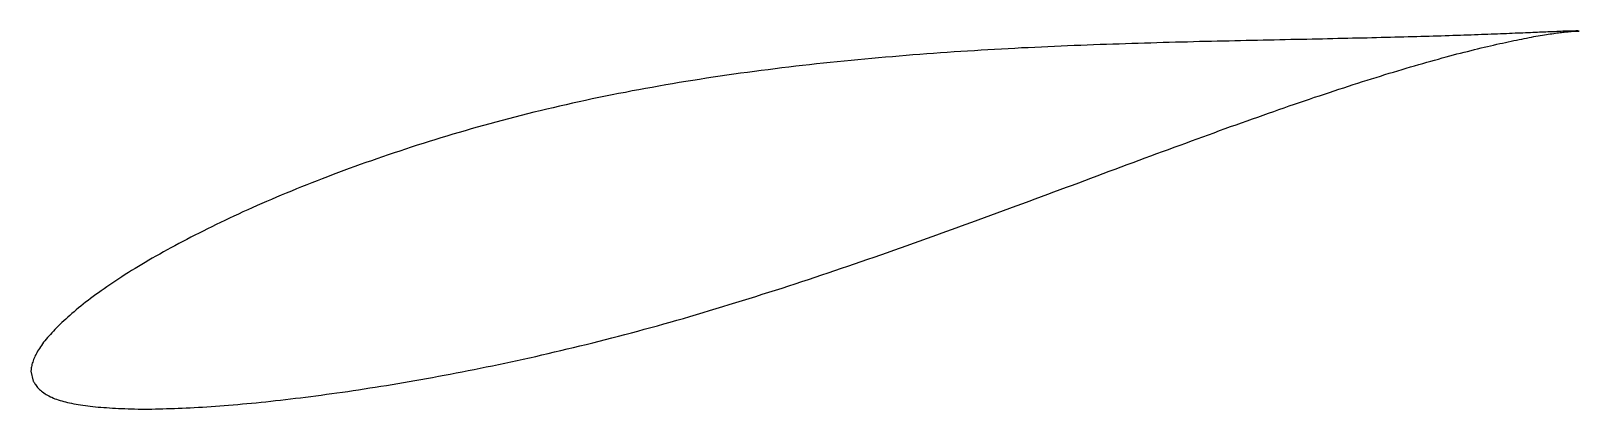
# Model space of a CAD drawing. Header units: metres. Extents: x -41 to 83, y -12 to 19.
import ezdxf

# ---------------------------------------------------------------- set-up
doc = ezdxf.new("R2010")
doc.units = ezdxf.units.M

msp = doc.modelspace()

# ---------------------------------------------------------------- linework, layer by layer
msp.add_lwpolyline([(83.18, 18.82), (83.18, 18.82), (83.17, 18.82), (83.16, 18.82), (83.14, 18.82), (83.12, 18.82), (83.09, 18.83), (83.06, 18.83), (83.02, 18.83), (82.98, 18.83), (82.93, 18.83), (82.88, 18.82), (82.82, 18.82), (82.76, 18.82), (82.7, 18.82), (82.62, 18.82), (82.55, 18.82), (82.47, 18.82), (82.38, 18.81), (82.29, 18.81), (82.19, 18.81), (82.09, 18.8), (81.99, 18.8), (81.88, 18.8), (81.76, 18.79), (81.64, 18.79), (81.52, 18.78), (81.39, 18.78), (81.26, 18.77), (81.12, 18.77), (80.97, 18.76), (80.82, 18.75), (80.67, 18.75), (80.51, 18.74), (80.35, 18.73), (80.18, 18.73), (80.01, 18.72), (79.84, 18.71), (79.65, 18.7), (79.47, 18.7), (79.28, 18.69), (79.08, 18.68), (78.88, 18.67), (78.68, 18.66), (78.47, 18.65), (78.26, 18.64), (78.04, 18.64), (77.81, 18.63), (77.59, 18.62), (77.36, 18.61), (77.12, 18.6), (76.88, 18.59), (76.63, 18.58), (76.38, 18.57), (76.13, 18.56), (75.87, 18.55), (75.61, 18.54), (75.34, 18.53), (75.07, 18.52), (74.79, 18.51), (74.51, 18.5), (74.23, 18.49), (73.94, 18.48), (73.65, 18.47), (73.35, 18.46), (73.05, 18.45), (72.74, 18.44), (72.43, 18.43), (72.12, 18.42), (71.8, 18.41), (71.48, 18.4), (71.15, 18.39), (70.82, 18.38), (70.48, 18.37), (70.15, 18.36), (69.8, 18.36), (69.46, 18.35), (69.11, 18.34), (68.75, 18.33), (68.39, 18.32), (68.03, 18.31), (67.67, 18.3), (67.3, 18.29), (66.92, 18.28), (66.55, 18.27), (66.17, 18.26), (65.78, 18.25), (65.39, 18.24), (65, 18.24), (64.61, 18.23), (64.21, 18.22), (63.8, 18.21), (63.4, 18.2), (62.99, 18.19), (62.58, 18.18), (62.16, 18.17), (61.74, 18.16), (61.32, 18.15), (60.89, 18.15), (60.46, 18.14), (60.03, 18.13), (59.59, 18.12), (59.16, 18.11), (58.71, 18.1), (58.27, 18.09), (57.82, 18.08), (57.37, 18.07), (56.91, 18.06), (56.46, 18.05), (56, 18.04), (55.54, 18.03), (55.07, 18.02), (54.6, 18.01), (54.13, 18), (53.66, 17.99), (53.18, 17.98), (52.7, 17.97), (52.22, 17.95), (51.74, 17.94), (51.25, 17.93), (50.76, 17.92), (50.27, 17.9), (49.77, 17.89), (49.28, 17.87), (48.78, 17.86), (48.28, 17.85), (47.78, 17.83), (47.27, 17.82), (46.77, 17.8), (46.26, 17.78), (45.74, 17.76), (45.23, 17.75), (44.72, 17.73), (44.2, 17.71), (43.68, 17.69), (43.16, 17.67), (42.64, 17.65), (42.11, 17.63), (41.59, 17.6), (41.06, 17.58), (40.53, 17.56), (40, 17.53), (39.47, 17.51), (38.94, 17.48), (38.4, 17.46), (37.87, 17.43), (37.33, 17.4), (36.79, 17.37), (36.25, 17.34), (35.71, 17.31), (35.17, 17.28), (34.62, 17.24), (34.08, 17.21), (33.53, 17.18), (32.99, 17.14), (32.44, 17.1), (31.89, 17.06), (31.34, 17.02), (30.79, 16.98), (30.24, 16.94), (29.69, 16.9), (29.14, 16.86), (28.59, 16.81), (28.04, 16.76), (27.49, 16.72), (26.93, 16.67), (26.38, 16.62), (25.82, 16.57), (25.27, 16.52), (24.72, 16.46), (24.16, 16.41), (23.61, 16.35), (23.05, 16.29), (22.5, 16.24), (21.94, 16.18), (21.39, 16.11), (20.83, 16.05), (20.28, 15.99), (19.72, 15.92), (19.17, 15.86), (18.61, 15.79), (18.06, 15.72), (17.51, 15.65), (16.95, 15.58), (16.4, 15.5), (15.85, 15.43), (15.3, 15.35), (14.75, 15.27), (14.2, 15.19), (13.65, 15.11), (13.1, 15.03), (12.55, 14.94), (12, 14.85), (11.46, 14.77), (10.91, 14.68), (10.37, 14.59), (9.83, 14.49), (9.28, 14.4), (8.74, 14.3), (8.2, 14.21), (7.66, 14.11), (7.13, 14.01), (6.59, 13.9), (6.05, 13.8), (5.52, 13.69), (4.99, 13.59), (4.46, 13.48), (3.93, 13.37), (3.4, 13.25), (2.88, 13.14), (2.35, 13.02), (1.83, 12.91), (1.31, 12.79), (0.79, 12.67), (0.27, 12.55), (-0.25, 12.42), (-0.76, 12.3), (-1.27, 12.17), (-1.78, 12.04), (-2.29, 11.91), (-2.8, 11.78), (-3.3, 11.65), (-3.8, 11.51), (-4.3, 11.38), (-4.8, 11.24), (-5.3, 11.1), (-5.79, 10.96), (-6.28, 10.82), (-6.77, 10.68), (-7.26, 10.53), (-7.74, 10.39), (-8.22, 10.24), (-8.7, 10.1), (-9.18, 9.95), (-9.66, 9.8), (-10.13, 9.65), (-10.6, 9.5), (-11.06, 9.35), (-11.53, 9.19), (-11.99, 9.04), (-12.45, 8.88), (-12.91, 8.73), (-13.36, 8.57), (-13.81, 8.41), (-14.26, 8.26), (-14.71, 8.1), (-15.15, 7.94), (-15.59, 7.78), (-16.03, 7.62), (-16.46, 7.46), (-16.89, 7.3), (-17.32, 7.13), (-17.75, 6.97), (-18.17, 6.81), (-18.59, 6.64), (-19, 6.48), (-19.42, 6.31), (-19.83, 6.15), (-20.23, 5.98), (-20.64, 5.81), (-21.04, 5.65), (-21.43, 5.48), (-21.83, 5.31), (-22.22, 5.14), (-22.6, 4.98), (-22.99, 4.81), (-23.37, 4.64), (-23.74, 4.47), (-24.12, 4.3), (-24.49, 4.13), (-24.85, 3.96), (-25.21, 3.79), (-25.57, 3.62), (-25.93, 3.45), (-26.28, 3.28), (-26.63, 3.11), (-26.97, 2.94), (-27.31, 2.77), (-27.65, 2.6), (-27.98, 2.43), (-28.31, 2.27), (-28.64, 2.1), (-28.96, 1.93), (-29.28, 1.76), (-29.59, 1.59), (-29.91, 1.42), (-30.21, 1.25), (-30.51, 1.09), (-30.81, 0.92), (-31.11, 0.75), (-31.4, 0.58), (-31.69, 0.42), (-31.97, 0.25), (-32.25, 0.09), (-32.52, -0.08), (-32.79, -0.24), (-33.06, -0.41), (-33.32, -0.57), (-33.58, -0.73), (-33.84, -0.9), (-34.09, -1.06), (-34.33, -1.22), (-34.57, -1.38), (-34.81, -1.54), (-35.05, -1.7), (-35.27, -1.86), (-35.5, -2.02), (-35.72, -2.18), (-35.94, -2.33), (-36.15, -2.49), (-36.36, -2.65), (-36.56, -2.8), (-36.76, -2.95), (-36.95, -3.11), (-37.14, -3.26), (-37.33, -3.41), (-37.51, -3.56), (-37.69, -3.71), (-37.86, -3.86), (-38.03, -4.01), (-38.19, -4.15), (-38.35, -4.3), (-38.51, -4.44), (-38.66, -4.58), (-38.81, -4.72), (-38.95, -4.86), (-39.09, -5), (-39.22, -5.13), (-39.35, -5.27), (-39.47, -5.4), (-39.59, -5.53), (-39.71, -5.66), (-39.82, -5.79), (-39.93, -5.92), (-40.03, -6.04), (-40.13, -6.16), (-40.22, -6.29), (-40.31, -6.41), (-40.39, -6.53), (-40.47, -6.65), (-40.55, -6.76), (-40.62, -6.88), (-40.68, -7), (-40.74, -7.11), (-40.8, -7.22), (-40.85, -7.33), (-40.9, -7.44), (-40.94, -7.54), (-40.98, -7.65), (-41.01, -7.75), (-41.04, -7.84), (-41.07, -7.94), (-41.09, -8.03), (-41.11, -8.12), (-41.12, -8.2), (-41.13, -8.28), (-41.14, -8.35), (-41.14, -8.4), (-41.15, -8.45), (-41.15, -8.48), (-40.97, -9.27), (-40.97, -9.28), (-40.96, -9.29), (-40.94, -9.32), (-40.91, -9.36), (-40.87, -9.42), (-40.83, -9.49), (-40.78, -9.56), (-40.73, -9.63), (-40.67, -9.71), (-40.61, -9.79), (-40.54, -9.86), (-40.46, -9.94), (-40.38, -10.01), (-40.3, -10.08), (-40.21, -10.15), (-40.12, -10.22), (-40.02, -10.29), (-39.92, -10.35), (-39.82, -10.41), (-39.71, -10.47), (-39.59, -10.53), (-39.47, -10.58), (-39.35, -10.64), (-39.22, -10.69), (-39.09, -10.74), (-38.96, -10.78), (-38.81, -10.83), (-38.67, -10.87), (-38.52, -10.91), (-38.37, -10.95), (-38.21, -10.99), (-38.04, -11.03), (-37.88, -11.06), (-37.71, -11.1), (-37.53, -11.13), (-37.35, -11.16), (-37.16, -11.19), (-36.98, -11.22), (-36.78, -11.24), (-36.58, -11.27), (-36.38, -11.29), (-36.17, -11.31), (-35.96, -11.34), (-35.75, -11.36), (-35.53, -11.38), (-35.3, -11.4), (-35.07, -11.41), (-34.84, -11.43), (-34.6, -11.45), (-34.36, -11.46), (-34.12, -11.47), (-33.87, -11.48), (-33.61, -11.49), (-33.35, -11.5), (-33.09, -11.51), (-32.83, -11.51), (-32.55, -11.52), (-32.28, -11.52), (-32, -11.52), (-31.72, -11.52), (-31.43, -11.52), (-31.14, -11.51), (-30.85, -11.51), (-30.55, -11.5), (-30.25, -11.49), (-29.94, -11.48), (-29.63, -11.47), (-29.32, -11.46), (-29, -11.45), (-28.68, -11.43), (-28.36, -11.42), (-28.03, -11.4), (-27.69, -11.38), (-27.36, -11.36), (-27.02, -11.34), (-26.67, -11.31), (-26.33, -11.29), (-25.98, -11.26), (-25.62, -11.24), (-25.27, -11.21), (-24.9, -11.18), (-24.54, -11.15), (-24.17, -11.11), (-23.8, -11.08), (-23.43, -11.04), (-23.05, -11.01), (-22.67, -10.97), (-22.28, -10.93), (-21.89, -10.89), (-21.5, -10.84), (-21.11, -10.8), (-20.71, -10.76), (-20.31, -10.71), (-19.9, -10.66), (-19.5, -10.61), (-19.09, -10.56), (-18.67, -10.51), (-18.26, -10.45), (-17.84, -10.4), (-17.42, -10.34), (-16.99, -10.28), (-16.57, -10.22), (-16.14, -10.16), (-15.7, -10.1), (-15.27, -10.03), (-14.83, -9.97), (-14.39, -9.9), (-13.94, -9.83), (-13.5, -9.76), (-13.05, -9.69), (-12.6, -9.62), (-12.14, -9.54), (-11.69, -9.46), (-11.23, -9.39), (-10.77, -9.31), (-10.31, -9.23), (-9.84, -9.14), (-9.37, -9.06), (-8.9, -8.98), (-8.43, -8.89), (-7.96, -8.8), (-7.48, -8.71), (-7, -8.62), (-6.52, -8.53), (-6.04, -8.43), (-5.55, -8.34), (-5.07, -8.24), (-4.58, -8.14), (-4.09, -8.04), (-3.6, -7.94), (-3.1, -7.83), (-2.61, -7.73), (-2.11, -7.62), (-1.61, -7.51), (-1.11, -7.4), (-0.61, -7.29), (-0.11, -7.18), (0.4, -7.06), (0.9, -6.94), (1.41, -6.82), (1.92, -6.7), (2.43, -6.58), (2.94, -6.46), (3.45, -6.33), (3.97, -6.2), (4.48, -6.07), (5, -5.94), (5.51, -5.81), (6.03, -5.68), (6.55, -5.54), (7.07, -5.4), (7.59, -5.26), (8.11, -5.12), (8.63, -4.98), (9.16, -4.83), (9.68, -4.69), (10.2, -4.54), (10.73, -4.39), (11.25, -4.24), (11.78, -4.09), (12.31, -3.93), (12.83, -3.78), (13.36, -3.62), (13.89, -3.46), (14.42, -3.3), (14.94, -3.14), (15.47, -2.98), (16, -2.81), (16.53, -2.65), (17.06, -2.48), (17.59, -2.31), (18.12, -2.15), (18.65, -1.98), (19.18, -1.81), (19.71, -1.63), (20.24, -1.46), (20.77, -1.29), (21.3, -1.11), (21.83, -0.94), (22.36, -0.76), (22.89, -0.58), (23.42, -0.4), (23.95, -0.22), (24.47, -0.04), (25, 0.14), (25.53, 0.32), (26.06, 0.5), (26.58, 0.68), (27.11, 0.87), (27.64, 1.05), (28.16, 1.23), (28.69, 1.42), (29.21, 1.6), (29.73, 1.79), (30.26, 1.98), (30.78, 2.16), (31.3, 2.35), (31.82, 2.54), (32.34, 2.72), (32.86, 2.91), (33.38, 3.1), (33.89, 3.28), (34.41, 3.47), (34.93, 3.66), (35.44, 3.85), (35.95, 4.04), (36.46, 4.22), (36.97, 4.41), (37.48, 4.6), (37.99, 4.79), (38.5, 4.97), (39.01, 5.16), (39.51, 5.35), (40.01, 5.53), (40.51, 5.72), (41.01, 5.91), (41.51, 6.09), (42.01, 6.28), (42.51, 6.46), (43, 6.65), (43.49, 6.83), (43.98, 7.01), (44.47, 7.19), (44.96, 7.38), (45.45, 7.56), (45.93, 7.74), (46.42, 7.92), (46.9, 8.1), (47.38, 8.27), (47.85, 8.45), (48.33, 8.63), (48.8, 8.8), (49.27, 8.98), (49.74, 9.15), (50.21, 9.32), (50.67, 9.5), (51.14, 9.67), (51.6, 9.83), (52.06, 10), (52.51, 10.17), (52.97, 10.34), (53.42, 10.5), (53.87, 10.66), (54.32, 10.83), (54.76, 10.99), (55.2, 11.15), (55.65, 11.3), (56.08, 11.46), (56.52, 11.62), (56.95, 11.77), (57.38, 11.92), (57.81, 12.07), (58.24, 12.22), (58.66, 12.37), (59.08, 12.52), (59.5, 12.66), (59.91, 12.81), (60.32, 12.95), (60.73, 13.09), (61.14, 13.23), (61.54, 13.36), (61.94, 13.5), (62.34, 13.63), (62.74, 13.76), (63.13, 13.89), (63.52, 14.02), (63.9, 14.15), (64.29, 14.27), (64.67, 14.4), (65.04, 14.52), (65.42, 14.64), (65.79, 14.76), (66.16, 14.87), (66.52, 14.99), (66.88, 15.1), (67.24, 15.21), (67.59, 15.32), (67.94, 15.43), (68.29, 15.53), (68.64, 15.64), (68.98, 15.74), (69.31, 15.84), (69.65, 15.94), (69.98, 16.03), (70.31, 16.13), (70.63, 16.22), (70.95, 16.31), (71.27, 16.4), (71.58, 16.49), (71.89, 16.57), (72.2, 16.66), (72.5, 16.74), (72.8, 16.82), (73.09, 16.9), (73.38, 16.98), (73.67, 17.05), (73.95, 17.12), (74.23, 17.19), (74.51, 17.26), (74.78, 17.33), (75.04, 17.4), (75.31, 17.46), (75.57, 17.52), (75.82, 17.58), (76.08, 17.64), (76.32, 17.7), (76.57, 17.76), (76.81, 17.81), (77.04, 17.86), (77.27, 17.91), (77.5, 17.96), (77.72, 18.01), (77.94, 18.06), (78.16, 18.1), (78.37, 18.14), (78.58, 18.18), (78.78, 18.22), (78.97, 18.26), (79.17, 18.3), (79.36, 18.33), (79.54, 18.37), (79.72, 18.4), (79.9, 18.43), (80.07, 18.46), (80.24, 18.49), (80.4, 18.51), (80.56, 18.54), (80.71, 18.56), (80.86, 18.59), (81.01, 18.61), (81.15, 18.63), (81.28, 18.65), (81.41, 18.67), (81.54, 18.68), (81.66, 18.7), (81.78, 18.71), (81.89, 18.73), (82, 18.74), (82.11, 18.75), (82.2, 18.76), (82.3, 18.77), (82.39, 18.78), (82.47, 18.79), (82.55, 18.79), (82.63, 18.8), (82.7, 18.81), (82.77, 18.81), (82.83, 18.81), (82.88, 18.82), (82.93, 18.82), (82.98, 18.82), (83.02, 18.82), (83.06, 18.82), (83.09, 18.82), (83.12, 18.82), (83.14, 18.82), (83.16, 18.82), (83.17, 18.82), (83.18, 18.82), (83.18, 18.82)], close=True)

doc.saveas('drawing.dxf')
